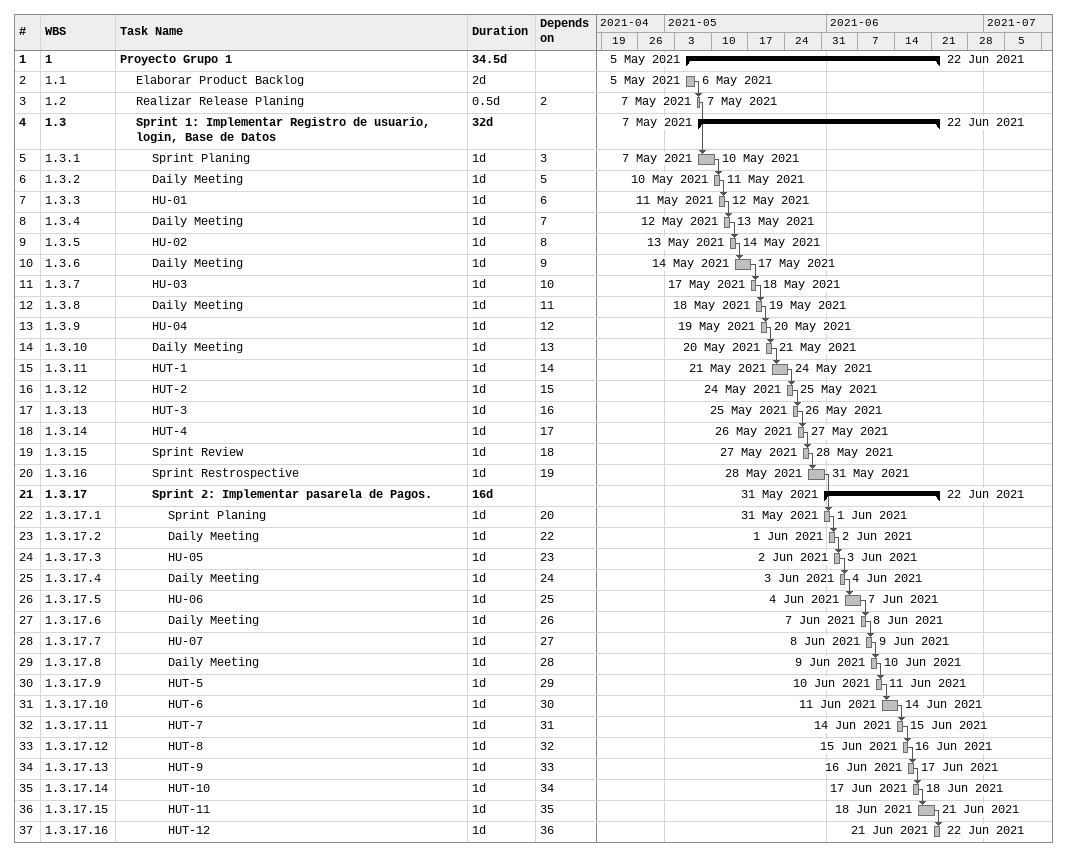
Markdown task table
| ID | WBS | Task | Duration | Start | Finish | Predecessors |
|---|---|---|---|---|---|---|
| 1 | 1 | **Proyecto Grupo 1** | 34.5d | 2021-05-05 | 2021-06-22 |  |
| 2 | 1.1 | Elaborar Product Backlog | 2d | 2021-05-05 | 2021-05-06 |  |
| 3 | 1.2 | Realizar Release Planing | 0.5d | 2021-05-07 | 2021-05-07 | 2 |
| 4 | 1.3 | **Sprint 1: Implementar Registro de usuario, login, Base de Datos** | 32d | 2021-05-07 | 2021-06-22 |  |
| 5 | 1.3.1 | Sprint Planing | 1d | 2021-05-07 | 2021-05-10 | 3 |
| 6 | 1.3.2 | Daily Meeting | 1d | 2021-05-10 | 2021-05-11 | 5 |
| 7 | 1.3.3 | HU-01 | 1d | 2021-05-11 | 2021-05-12 | 6 |
| 8 | 1.3.4 | Daily Meeting | 1d | 2021-05-12 | 2021-05-13 | 7 |
| 9 | 1.3.5 | HU-02 | 1d | 2021-05-13 | 2021-05-14 | 8 |
| 10 | 1.3.6 | Daily Meeting | 1d | 2021-05-14 | 2021-05-17 | 9 |
| 11 | 1.3.7 | HU-03 | 1d | 2021-05-17 | 2021-05-18 | 10 |
| 12 | 1.3.8 | Daily Meeting | 1d | 2021-05-18 | 2021-05-19 | 11 |
| 13 | 1.3.9 | HU-04 | 1d | 2021-05-19 | 2021-05-20 | 12 |
| 14 | 1.3.10 | Daily Meeting | 1d | 2021-05-20 | 2021-05-21 | 13 |
| 15 | 1.3.11 | HUT-1 | 1d | 2021-05-21 | 2021-05-24 | 14 |
| 16 | 1.3.12 | HUT-2 | 1d | 2021-05-24 | 2021-05-25 | 15 |
| 17 | 1.3.13 | HUT-3 | 1d | 2021-05-25 | 2021-05-26 | 16 |
| 18 | 1.3.14 | HUT-4 | 1d | 2021-05-26 | 2021-05-27 | 17 |
| 19 | 1.3.15 | Sprint Review | 1d | 2021-05-27 | 2021-05-28 | 18 |
| 20 | 1.3.16 | Sprint Restrospective | 1d | 2021-05-28 | 2021-05-31 | 19 |
| 21 | 1.3.17 | **Sprint 2: Implementar pasarela de Pagos.** | 16d | 2021-05-31 | 2021-06-22 |  |
| 22 | 1.3.17.1 | Sprint Planing | 1d | 2021-05-31 | 2021-06-01 | 20 |
| 23 | 1.3.17.2 | Daily Meeting | 1d | 2021-06-01 | 2021-06-02 | 22 |
| 24 | 1.3.17.3 | HU-05 | 1d | 2021-06-02 | 2021-06-03 | 23 |
| 25 | 1.3.17.4 | Daily Meeting | 1d | 2021-06-03 | 2021-06-04 | 24 |
| 26 | 1.3.17.5 | HU-06 | 1d | 2021-06-04 | 2021-06-07 | 25 |
| 27 | 1.3.17.6 | Daily Meeting | 1d | 2021-06-07 | 2021-06-08 | 26 |
| 28 | 1.3.17.7 | HU-07 | 1d | 2021-06-08 | 2021-06-09 | 27 |
| 29 | 1.3.17.8 | Daily Meeting | 1d | 2021-06-09 | 2021-06-10 | 28 |
| 30 | 1.3.17.9 | HUT-5 | 1d | 2021-06-10 | 2021-06-11 | 29 |
| 31 | 1.3.17.10 | HUT-6 | 1d | 2021-06-11 | 2021-06-14 | 30 |
| 32 | 1.3.17.11 | HUT-7 | 1d | 2021-06-14 | 2021-06-15 | 31 |
| 33 | 1.3.17.12 | HUT-8 | 1d | 2021-06-15 | 2021-06-16 | 32 |
| 34 | 1.3.17.13 | HUT-9 | 1d | 2021-06-16 | 2021-06-17 | 33 |
| 35 | 1.3.17.14 | HUT-10 | 1d | 2021-06-17 | 2021-06-18 | 34 |
| 36 | 1.3.17.15 | HUT-11 | 1d | 2021-06-18 | 2021-06-21 | 35 |
| 37 | 1.3.17.16 | HUT-12 | 1d | 2021-06-21 | 2021-06-22 | 36 |
